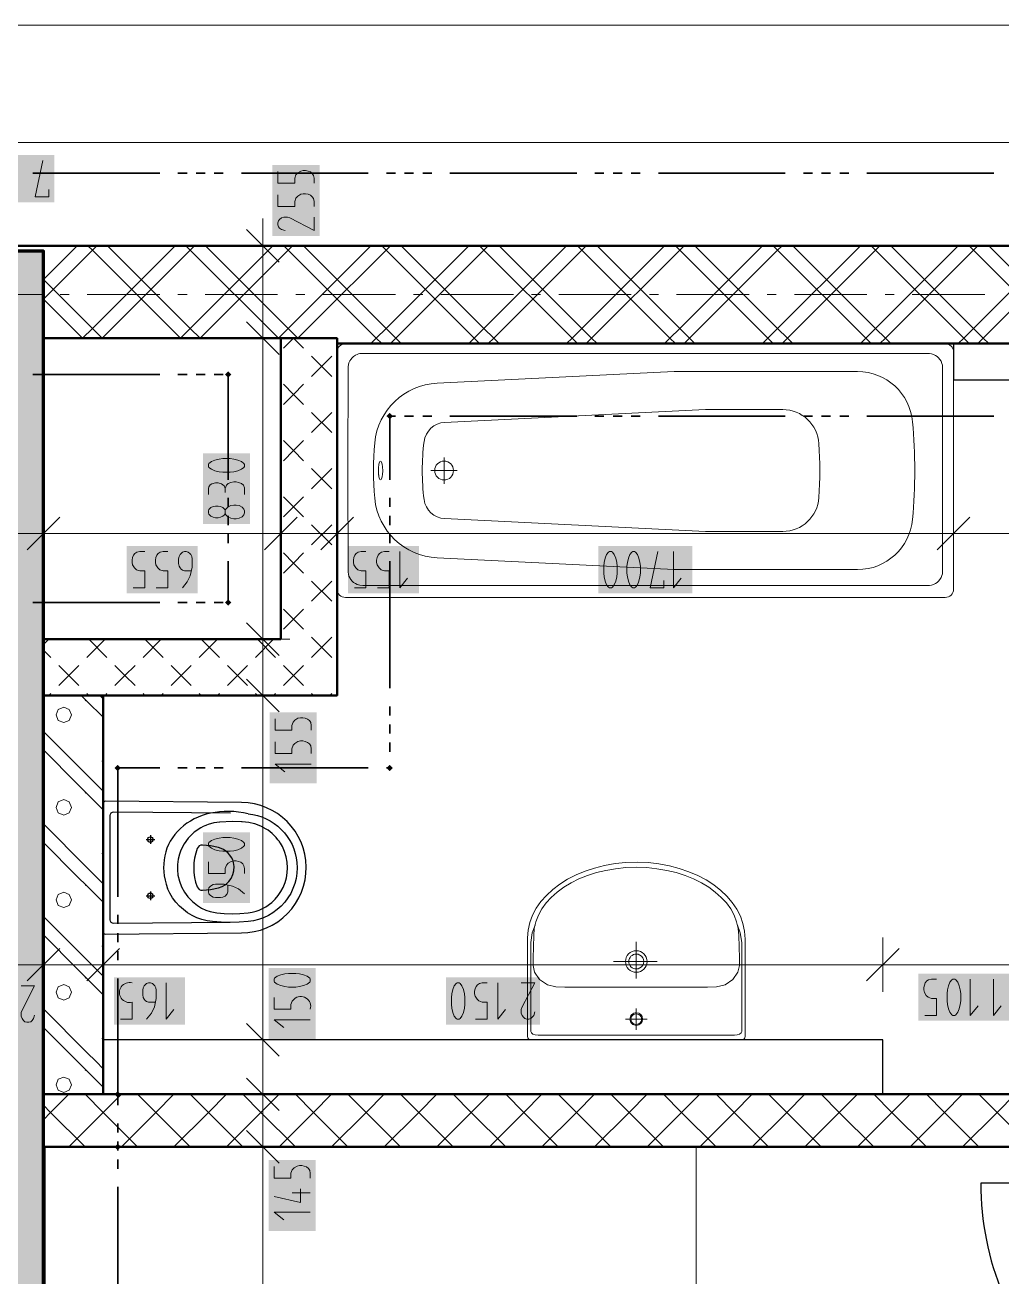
# Model space of a CAD drawing. Header units: millimetres. Extents: x 0 to 594, y 0 to 420.
# Drawn here: x 351.37 to 378.98, y 199.18 to 234.56 of the extents above; entities that cross this region are included whole.
import ezdxf

# ---------------------------------------------------------------- set-up
doc = ezdxf.new("R2010")
doc.units = ezdxf.units.MM
doc.header["$LTSCALE"] = 8
for name, color, linetype in [('PDF_Dvere', 7, 'Continuous'), ('PDF_Instalacni prizdivka do 1m', 7, 'Continuous'), ('PDF_Instalacni prizdivky', 7, 'Continuous'), ('PDF_Koty delkove', 7, 'Continuous'), ('PDF_Kuchyne', 7, 'Continuous'), ('PDF_Osy hlavni', 7, 'Continuous'), ('PDF_Pozarni useky', 7, 'Continuous'), ('PDF_Pricky CP', 7, 'Continuous'), ('PDF_Pricky zdene', 7, 'Continuous'), ('PDF_Sanita', 7, 'Continuous'), ('PDF_Steny akusticke', 7, 'Continuous'), ('PDF_Steny obvodove nosne', 7, 'Continuous')]:
    doc.layers.add(name, color=color, linetype=linetype)

msp = doc.modelspace()

# ---------------------------------------------------------------- linework, layer by layer
at = {"layer": 'PDF_Dvere', "lineweight": 25}
msp.add_lwpolyline([(386.583, 201.263), (386.583, 201.829), (378.383, 201.829, 0.414214), (386.583, 193.629), (386.583, 194.344)], format="xyb", dxfattribs=at)
at = {"layer": 'PDF_Instalacni prizdivka do 1m', "lineweight": 25}
for points in [[(386.942, 225.557), (377.615, 225.557), (377.615, 224.532), (386.942, 224.532)], [(353.579, 204.34), (375.616, 204.34), (375.616, 205.878), (353.579, 205.878)]]:
    msp.add_lwpolyline(points, close=True, dxfattribs=at)
at = {"layer": 'PDF_Instalacni prizdivky', "lineweight": 50}
msp.add_lwpolyline([(351.888, 215.615), (351.888, 204.34), (353.579, 204.34), (353.579, 215.615)], close=True, dxfattribs=at)
at = {"layer": 'PDF_Instalacni prizdivky', "lineweight": 9}
for points in [[(353.117, 215.456), (352.958, 215.615)], [(353.579, 215.517), (353.481, 215.615)], [(352.464, 215.284), (352.309, 215.219), (352.244, 215.064), (352.309, 214.909), (352.464, 214.845), (352.619, 214.909)], [(352.619, 214.909), (352.683, 215.064), (352.619, 215.219), (352.464, 215.284)], [(353.579, 214.995), (353.117, 215.456)], [(353.579, 212.904), (353.379, 213.104), (353.117, 213.365), (351.888, 214.595)], [(352.856, 213.104), (351.888, 214.072)], [(353.579, 213.824), (353.551, 213.757), (353.579, 213.691)], [(353.117, 212.842), (352.856, 213.104)], [(353.579, 212.381), (353.117, 212.842)], [(353.579, 210.29), (353.379, 210.49), (353.117, 210.751), (351.888, 211.981)], [(352.856, 210.49), (351.888, 211.459)], [(353.579, 211.21), (353.551, 211.143), (353.579, 211.077)], [(353.117, 210.229), (352.856, 210.49)], [(353.579, 209.767), (353.117, 210.229)], [(353.579, 207.676), (353.379, 207.876), (353.117, 208.138), (351.888, 209.368)], [(352.856, 207.876), (351.888, 208.845)], [(353.579, 208.596), (353.551, 208.53), (353.579, 208.463)], [(353.117, 207.615), (352.856, 207.876)], [(353.579, 207.154), (353.117, 207.615)], [(353.579, 205.063), (353.379, 205.263), (353.117, 205.524), (351.888, 206.754)], [(352.856, 205.263), (351.888, 206.231)], [(353.579, 205.982), (353.551, 205.916), (353.579, 205.85)], [(353.117, 205.001), (352.856, 205.263)], [(353.579, 204.54), (353.117, 205.001)]]:
    msp.add_lwpolyline(points, dxfattribs=at)
for points in [[(352.464, 212.67), (352.309, 212.606), (352.244, 212.45), (352.309, 212.295), (352.464, 212.231), (352.619, 212.295), (352.683, 212.45), (352.619, 212.606)], [(352.464, 210.056), (352.309, 209.992), (352.244, 209.837), (352.309, 209.681), (352.464, 209.617), (352.619, 209.681), (352.683, 209.837), (352.619, 209.992)], [(352.464, 207.442), (352.309, 207.378), (352.244, 207.223), (352.309, 207.068), (352.464, 207.003), (352.619, 207.068), (352.683, 207.223), (352.619, 207.378)], [(352.464, 204.829), (352.309, 204.764), (352.244, 204.609), (352.309, 204.454), (352.464, 204.39), (352.619, 204.454), (352.683, 204.609), (352.619, 204.764)]]:
    msp.add_lwpolyline(points, close=True, dxfattribs=at)
at = {"layer": 'PDF_Instalacni prizdivky', "lineweight": 9, "transparency": 33554559}
for points in [[(353.078, 215.451), (353.055, 215.474), (353.101, 215.474), (353.078, 215.497)], [(353.078, 212.838), (353.055, 212.861), (353.101, 212.861), (353.078, 212.884)], [(353.078, 210.224), (353.055, 210.247), (353.101, 210.247), (353.078, 210.27)], [(353.078, 207.61), (353.055, 207.633), (353.101, 207.633), (353.078, 207.656)], [(353.078, 204.996), (353.055, 205.02), (353.101, 205.02), (353.078, 205.043)]]:
    msp.add_solid(points, dxfattribs=at)
at = {"layer": 'PDF_Koty delkove', "lineweight": 18}
for points in [[(510.402, 234.562), (490.697, 234.562), (470.838, 234.562), (469.351, 234.562), (157.447, 234.562)], [(544.944, 231.246), (533.362, 231.246), (510.402, 231.246), (501.792, 231.246), (492.153, 231.246), (492.136, 231.246), (487.237, 231.246), (481.087, 231.246), (470.838, 231.246), (469.351, 231.246), (434.86, 231.246), (428.813, 231.246), (416.513, 231.246), (405.084, 231.246), (397.192, 231.246), (389.71, 231.246), (312.015, 231.246), (304.533, 231.246), (293.412, 231.246), (290.798, 231.246), (281.778, 231.246)], [(352.04, 229.913), (352.04, 229.709), (351.656, 229.709), (351.875, 230.734)], [(358.514, 230.422), (358.514, 230.094), (358.992, 230.094), (358.992, 230.231), (359.026, 230.326), (359.078, 230.381), (359.163, 230.435), (359.23, 230.449), (359.299, 230.449), (359.368, 230.435), (359.435, 230.408), (359.487, 230.367), (359.521, 230.313), (359.539, 230.231), (359.539, 230.094)], [(358.514, 229.765), (358.514, 229.437), (358.992, 229.437), (358.992, 229.574), (359.026, 229.669), (359.078, 229.724), (359.163, 229.778), (359.23, 229.792), (359.299, 229.792), (359.368, 229.778), (359.435, 229.751), (359.487, 229.71), (359.521, 229.656), (359.539, 229.574), (359.539, 229.437)], [(358.088, 228.325), (358.088, 229.094)], [(359.539, 229.135), (359.539, 228.752), (358.855, 229.108), (358.787, 229.135), (358.684, 229.135), (358.616, 229.108), (358.565, 229.067), (358.53, 229.026), (358.514, 228.971), (358.514, 228.917), (358.53, 228.862), (358.565, 228.821), (358.616, 228.78), (358.718, 228.752)], [(358.55, 227.864), (357.627, 228.786)], [(358.857, 228.325), (358.088, 228.325), (357.32, 228.325)], [(358.088, 154.14), (358.088, 157.014), (358.088, 202.854), (358.088, 204.34), (358.088, 205.878), (358.088, 215.615), (358.088, 217.204), (358.088, 225.711), (358.088, 228.325)], [(358.55, 225.25), (357.627, 226.172)], [(358.857, 225.711), (358.088, 225.711), (357.32, 225.711)], [(357.165, 222.306), (356.96, 222.306), (356.858, 222.292), (356.738, 222.265), (356.636, 222.224), (356.567, 222.17), (356.551, 222.142), (356.551, 222.088), (356.567, 222.06), (356.636, 222.006), (356.738, 221.965), (356.858, 221.937), (356.96, 221.923), (357.165, 221.923), (357.267, 221.937), (357.387, 221.965), (357.49, 222.006), (357.558, 222.06), (357.576, 222.088), (357.576, 222.142)], [(357.576, 222.142), (357.558, 222.17), (357.49, 222.224), (357.387, 222.265), (357.267, 222.292), (357.165, 222.306)], [(356.551, 221.294), (356.551, 221.458), (356.567, 221.513), (356.602, 221.567), (356.653, 221.595), (356.755, 221.622), (356.824, 221.622), (356.926, 221.595), (356.995, 221.54), (357.029, 221.458), (357.029, 221.349)], [(357.576, 221.294), (357.576, 221.485), (357.541, 221.553), (357.49, 221.608), (357.405, 221.635), (357.336, 221.649), (357.267, 221.649), (357.182, 221.635), (357.115, 221.608), (357.063, 221.553), (357.029, 221.458)], [(351.888, 220.962), (351.888, 220.193), (351.888, 219.425)], [(356.567, 220.733), (356.551, 220.774), (356.551, 220.828), (356.567, 220.869), (356.619, 220.924), (356.687, 220.951), (356.755, 220.965), (356.824, 220.965), (356.892, 220.951), (356.96, 220.924), (357.011, 220.883), (357.029, 220.856)], [(358.601, 220.962), (358.601, 220.193), (358.601, 219.425)], [(360.19, 220.962), (360.19, 220.193), (360.19, 219.425)], [(377.615, 220.962), (377.615, 220.193), (377.615, 219.425)], [(352.349, 220.655), (351.426, 219.732)], [(357.029, 220.746), (357.011, 220.719), (356.96, 220.678), (356.892, 220.651), (356.824, 220.637), (356.755, 220.637), (356.687, 220.651), (356.619, 220.678), (356.567, 220.733)], [(359.062, 220.655), (358.14, 219.732)], [(360.651, 220.655), (359.729, 219.732)], [(378.076, 220.655), (377.153, 219.732)], [(386.942, 220.193), (383.497, 220.193), (377.615, 220.193), (377.612, 220.193), (375.857, 220.193), (371.028, 220.193), (360.19, 220.193), (358.601, 220.193), (351.888, 220.193), (349.837, 220.193), (343.124, 220.193), (341.535, 220.193), (324.11, 220.193), (314.783, 220.193), (313.655, 220.193)], [(354.422, 218.656), (354.751, 218.656), (354.751, 219.134), (354.614, 219.134), (354.519, 219.168), (354.464, 219.22), (354.409, 219.305), (354.395, 219.372), (354.395, 219.441), (354.409, 219.51), (354.436, 219.577), (354.477, 219.629), (354.532, 219.664), (354.614, 219.681), (354.751, 219.681)], [(355.079, 218.656), (355.408, 218.656), (355.408, 219.134), (355.271, 219.134), (355.176, 219.168), (355.121, 219.22), (355.066, 219.305), (355.052, 219.372), (355.052, 219.441), (355.066, 219.51), (355.093, 219.577), (355.134, 219.629), (355.189, 219.664), (355.271, 219.681), (355.408, 219.681)], [(356.065, 219.134), (355.874, 219.134), (355.819, 219.151), (355.778, 219.185), (355.75, 219.22), (355.723, 219.27), (355.709, 219.339), (355.709, 219.475), (355.723, 219.544), (355.75, 219.595), (355.778, 219.629), (355.819, 219.664), (355.874, 219.681), (355.928, 219.681), (355.983, 219.664), (356.024, 219.629), (356.051, 219.595), (356.079, 219.544), (356.093, 219.475), (356.093, 219.236), (356.038, 218.997), (355.956, 218.826), (355.819, 218.656)], [(360.678, 218.656), (361.006, 218.656), (361.006, 219.134), (360.869, 219.134), (360.774, 219.168), (360.719, 219.22), (360.665, 219.305), (360.651, 219.372), (360.651, 219.441), (360.665, 219.51), (360.692, 219.577), (360.733, 219.629), (360.787, 219.664), (360.869, 219.681), (361.006, 219.681)], [(361.335, 218.656), (361.663, 218.656), (361.663, 219.134), (361.526, 219.134), (361.431, 219.168), (361.376, 219.22), (361.322, 219.305), (361.308, 219.372), (361.308, 219.441), (361.322, 219.51), (361.349, 219.577), (361.39, 219.629), (361.444, 219.664), (361.526, 219.681)], [(361.526, 219.681), (361.663, 219.681)], [(361.965, 219.681), (361.965, 218.656), (362.183, 218.929)], [(368.765, 219.27), (368.751, 219.372), (368.723, 219.492), (368.682, 219.595), (368.628, 219.664), (368.6, 219.681), (368.546, 219.681), (368.518, 219.664), (368.464, 219.595), (368.423, 219.492), (368.396, 219.372), (368.382, 219.27)], [(369.422, 218.86), (369.422, 218.656), (369.039, 218.656), (369.257, 219.681)], [(369.696, 219.681), (369.696, 218.656), (369.914, 218.929)], [(368.382, 219.27), (368.382, 219.065), (368.396, 218.963), (368.423, 218.844), (368.464, 218.741), (368.518, 218.672), (368.546, 218.656), (368.6, 218.656), (368.628, 218.672), (368.682, 218.741), (368.723, 218.844), (368.751, 218.963), (368.765, 219.065), (368.765, 219.27)], [(358.55, 216.742), (357.627, 217.665)], [(358.857, 217.204), (358.088, 217.204), (357.32, 217.204)], [(358.55, 215.154), (357.627, 216.076)], [(358.857, 215.615), (358.088, 215.615), (357.32, 215.615)], [(358.435, 214.957), (358.435, 214.629), (358.913, 214.629), (358.913, 214.766), (358.948, 214.861), (358.999, 214.916), (359.084, 214.97), (359.152, 214.984), (359.221, 214.984), (359.289, 214.97), (359.357, 214.943), (359.408, 214.902), (359.443, 214.848), (359.46, 214.766), (359.46, 214.629)], [(358.435, 214.3), (358.435, 213.972), (358.913, 213.972), (358.913, 214.109), (358.948, 214.204), (358.999, 214.259), (359.084, 214.313)], [(359.084, 214.313), (359.152, 214.327), (359.221, 214.327), (359.289, 214.313), (359.357, 214.286), (359.408, 214.245), (359.443, 214.191), (359.46, 214.109), (359.46, 213.972)], [(359.46, 213.67), (358.435, 213.67), (358.708, 213.452)], [(356.551, 210.911), (356.551, 210.583), (357.029, 210.583), (357.029, 210.72), (357.063, 210.815), (357.115, 210.87), (357.2, 210.924), (357.267, 210.938), (357.336, 210.938), (357.405, 210.924), (357.472, 210.897), (357.524, 210.856), (357.558, 210.802), (357.576, 210.72), (357.576, 210.583)], [(357.576, 210.008), (357.405, 210.145), (357.234, 210.227), (356.995, 210.281), (356.755, 210.281), (356.687, 210.267), (356.636, 210.24), (356.602, 210.213), (356.567, 210.172), (356.551, 210.117), (356.551, 210.063), (356.567, 210.008), (356.602, 209.967), (356.636, 209.939), (356.687, 209.912), (356.755, 209.898), (356.892, 209.898), (356.96, 209.912)], [(356.96, 209.912), (357.029, 209.939), (357.08, 210.008), (357.097, 210.063), (357.097, 210.254)], [(351.888, 208.773), (351.888, 208.004), (351.888, 207.235)], [(353.579, 208.773), (353.579, 208.004), (353.579, 207.235)], [(375.616, 208.773), (375.616, 208.004), (375.616, 207.235)], [(352.349, 208.465), (351.426, 207.543)], [(354.04, 208.465), (353.118, 207.543)], [(376.077, 208.465), (375.155, 207.543)], [(386.942, 208.004), (378.844, 208.004), (375.616, 208.004), (373.26, 208.004), (353.579, 208.004), (351.888, 208.004), (349.786, 208.004), (348.249, 208.004), (326.109, 208.004), (314.783, 208.004), (313.655, 208.004)], [(351.257, 207.402), (351.64, 207.402), (351.284, 206.718), (351.257, 206.65), (351.257, 206.547), (351.284, 206.48), (351.325, 206.428), (351.366, 206.393), (351.421, 206.377), (351.475, 206.377), (351.53, 206.393), (351.571, 206.428), (351.612, 206.48), (351.64, 206.581)], [(355.052, 206.944), (354.861, 206.944), (354.806, 206.961), (354.765, 206.995), (354.738, 207.03), (354.711, 207.08), (354.697, 207.149), (354.697, 207.285), (354.711, 207.354), (354.738, 207.405), (354.765, 207.439), (354.806, 207.474), (354.861, 207.491), (354.915, 207.491), (354.97, 207.474), (355.011, 207.439), (355.038, 207.405), (355.066, 207.354), (355.08, 207.285), (355.08, 207.047), (355.025, 206.808), (354.943, 206.637), (354.806, 206.466)], [(355.354, 207.491), (355.354, 206.466), (355.572, 206.739)], [(364.104, 206.466), (364.433, 206.466), (364.433, 206.944), (364.295, 206.944), (364.2, 206.979), (364.145, 207.03), (364.091, 207.115), (364.077, 207.183), (364.077, 207.252), (364.091, 207.32), (364.118, 207.388), (364.159, 207.439), (364.213, 207.474), (364.295, 207.491), (364.433, 207.491)], [(364.734, 207.491), (364.734, 206.466), (364.952, 206.739)], [(365.391, 207.491), (365.775, 207.491), (365.418, 206.808), (365.391, 206.739), (365.391, 206.637), (365.418, 206.569), (365.459, 206.518), (365.5, 206.483), (365.555, 206.466), (365.609, 206.466), (365.664, 206.483), (365.706, 206.518), (365.747, 206.569), (365.775, 206.67)], [(376.802, 206.572), (377.131, 206.572), (377.131, 207.05), (376.993, 207.05), (376.898, 207.085), (376.843, 207.136), (376.789, 207.221), (376.775, 207.289), (376.775, 207.358), (376.789, 207.426), (376.816, 207.494), (376.857, 207.545), (376.911, 207.58), (376.993, 207.597), (377.131, 207.597)], [(377.678, 207.58), (377.651, 207.597), (377.596, 207.597), (377.568, 207.58), (377.514, 207.511), (377.473, 207.409), (377.446, 207.289), (377.432, 207.186)], [(377.432, 207.186), (377.432, 206.981), (377.446, 206.88), (377.473, 206.76), (377.514, 206.658), (377.568, 206.589), (377.596, 206.572), (377.651, 206.572), (377.678, 206.589), (377.733, 206.658), (377.774, 206.76), (377.802, 206.88), (377.816, 206.981), (377.816, 207.186), (377.802, 207.289), (377.774, 207.409), (377.733, 207.511), (377.678, 207.58)], [(378.089, 207.597), (378.089, 206.572), (378.308, 206.845)], [(378.746, 207.597), (378.746, 206.572), (378.965, 206.845)], [(358.55, 205.416), (357.627, 206.339)], [(359.433, 206.443), (358.408, 206.443), (358.68, 206.224)], [(358.857, 205.878), (358.088, 205.878), (357.32, 205.878)], [(358.55, 203.879), (357.627, 204.801)], [(358.857, 204.34), (358.088, 204.34), (357.32, 204.34)], [(358.55, 202.393), (357.627, 203.315)], [(358.857, 202.854), (358.088, 202.854), (357.32, 202.854)], [(358.408, 202.299), (358.408, 201.971), (358.885, 201.971), (358.885, 202.108), (358.92, 202.203), (358.972, 202.258), (359.057, 202.313), (359.124, 202.327), (359.193, 202.327), (359.262, 202.313), (359.329, 202.286), (359.381, 202.244), (359.415, 202.19), (359.433, 202.108), (359.433, 201.971)], [(359.159, 201.67), (359.159, 201.286), (358.408, 201.451)], [(359.433, 201.56), (358.92, 201.56)], [(359.433, 201.012), (358.408, 201.012), (358.68, 200.794)]]:
    msp.add_lwpolyline(points, dxfattribs=at)
for points in [[(357.336, 220.992), (357.267, 220.992), (357.182, 220.978), (357.097, 220.938), (357.046, 220.883), (357.029, 220.856), (357.029, 220.746), (357.046, 220.719), (357.097, 220.664), (357.182, 220.623), (357.267, 220.609), (357.336, 220.609), (357.421, 220.623), (357.507, 220.664), (357.558, 220.719), (357.576, 220.774), (357.576, 220.828), (357.558, 220.883), (357.507, 220.938), (357.421, 220.978)], [(367.725, 219.27), (367.725, 219.065), (367.739, 218.963), (367.766, 218.844), (367.807, 218.741), (367.861, 218.672), (367.889, 218.656), (367.943, 218.656), (367.971, 218.672), (368.025, 218.741), (368.066, 218.844), (368.094, 218.963), (368.108, 219.065), (368.108, 219.27), (368.094, 219.372), (368.066, 219.492), (368.025, 219.595), (367.971, 219.664), (367.943, 219.681), (367.889, 219.681), (367.861, 219.664), (367.807, 219.595), (367.766, 219.492), (367.739, 219.372)], [(357.165, 211.595), (356.96, 211.595), (356.858, 211.581), (356.738, 211.554), (356.636, 211.513), (356.567, 211.459), (356.551, 211.431), (356.551, 211.377), (356.567, 211.349), (356.636, 211.295), (356.738, 211.254), (356.858, 211.226), (356.96, 211.212), (357.165, 211.212), (357.267, 211.226), (357.387, 211.254), (357.49, 211.295), (357.558, 211.349), (357.576, 211.377), (357.576, 211.431), (357.558, 211.459), (357.49, 211.513), (357.387, 211.554), (357.267, 211.581)], [(359.022, 207.757), (358.817, 207.757), (358.715, 207.743), (358.595, 207.716), (358.493, 207.675), (358.424, 207.621), (358.408, 207.593), (358.408, 207.539), (358.424, 207.511), (358.493, 207.456), (358.595, 207.415), (358.715, 207.387), (358.817, 207.373), (359.022, 207.373), (359.124, 207.387), (359.244, 207.415), (359.347, 207.456), (359.415, 207.511), (359.433, 207.539), (359.433, 207.593), (359.415, 207.621), (359.347, 207.675), (359.244, 207.716), (359.124, 207.743)], [(363.42, 207.08), (363.42, 206.875), (363.434, 206.774), (363.461, 206.654), (363.502, 206.551), (363.556, 206.483), (363.584, 206.466), (363.638, 206.466), (363.666, 206.483), (363.72, 206.551), (363.762, 206.654), (363.789, 206.774), (363.803, 206.875), (363.803, 207.08), (363.789, 207.183), (363.762, 207.303), (363.72, 207.405), (363.666, 207.474), (363.638, 207.491), (363.584, 207.491), (363.556, 207.474), (363.502, 207.405), (363.461, 207.303), (363.434, 207.183)]]:
    msp.add_lwpolyline(points, close=True, dxfattribs=at)
for points in [[(354.067, 206.466), (354.395, 206.466), (354.395, 206.944, -1.306886), (354.395, 207.491)], [(358.408, 207.073), (358.408, 206.744), (358.885, 206.744), (358.885, 206.882), (358.92, 206.977), (358.972, 207.032, -0.753254), (359.433, 206.744)]]:
    msp.add_lwpolyline(points, format="xyb", dxfattribs=at)
at = {"layer": 'PDF_Koty delkove', "color": 7, "lineweight": 18, "true_color": 0xffffff, "transparency": 33554559}
for points in [[(352.193, 230.887), (349.531, 230.887), (352.193, 229.555), (349.531, 229.555)], [(359.693, 228.598), (359.693, 230.603), (358.36, 228.598), (358.36, 230.603)], [(357.73, 220.455), (357.73, 222.46), (356.397, 220.455), (356.397, 222.46)], [(356.247, 219.835), (354.242, 219.835), (356.247, 218.502), (354.242, 218.502)], [(362.502, 219.835), (360.497, 219.835), (362.502, 218.502), (360.497, 218.502)], [(370.233, 219.835), (367.571, 219.835), (370.233, 218.502), (367.571, 218.502)], [(359.614, 213.133), (359.614, 215.138), (358.282, 213.133), (358.282, 215.138)], [(357.73, 209.744), (357.73, 211.749), (356.397, 209.744), (356.397, 211.749)], [(359.587, 205.906), (359.587, 207.911), (358.254, 205.906), (358.254, 207.911)], [(379.283, 207.751), (376.622, 207.751), (379.283, 206.419), (376.622, 206.419)], [(351.794, 207.556), (349.789, 207.556), (351.794, 206.223), (349.789, 206.223)], [(355.891, 207.645), (353.886, 207.645), (355.891, 206.313), (353.886, 206.313)], [(365.928, 207.645), (363.266, 207.645), (365.928, 206.313), (363.266, 206.313)], [(359.587, 200.475), (359.587, 202.48), (358.254, 200.475), (358.254, 202.48)]]:
    msp.add_solid(points, dxfattribs=at)
at = {"layer": 'PDF_Kuchyne', "lineweight": 13}
msp.add_lwpolyline([(351.939, 178.254), (364.239, 178.254), (364.239, 184.404), (358.089, 184.404), (358.089, 196.704), (370.337, 196.704), (370.337, 202.854), (351.939, 202.854), (351.939, 196.704)], dxfattribs=at)
at = {"layer": 'PDF_Osy hlavni', "lineweight": 18}
for points in [[(351.847, 226.941), (349.797, 226.941)], [(352.616, 226.941), (352.36, 226.941)], [(355.178, 226.941), (353.128, 226.941)], [(355.947, 226.941), (355.691, 226.941)], [(358.509, 226.941), (356.459, 226.941)], [(359.278, 226.941), (359.022, 226.941)], [(361.841, 226.941), (359.791, 226.941)], [(362.609, 226.941), (362.353, 226.941)], [(365.172, 226.941), (363.122, 226.941)], [(365.941, 226.941), (365.684, 226.941)], [(368.503, 226.941), (366.453, 226.941)], [(369.272, 226.941), (369.016, 226.941)], [(371.834, 226.941), (369.784, 226.941)], [(372.603, 226.941), (372.347, 226.941)], [(375.166, 226.941), (373.116, 226.941)], [(375.934, 226.941), (375.678, 226.941)], [(378.497, 226.941), (376.447, 226.941)]]:
    msp.add_lwpolyline(points, dxfattribs=at)
at = {"layer": 'PDF_Pozarni useky', "lineweight": 35}
for points in [[(355.178, 230.375), (351.591, 230.375)], [(355.947, 230.375), (355.691, 230.375)], [(356.459, 230.375), (356.203, 230.375)], [(356.972, 230.375), (356.716, 230.375)], [(361.072, 230.375), (357.484, 230.375)], [(361.841, 230.375), (361.584, 230.375)], [(362.353, 230.375), (362.097, 230.375)], [(362.866, 230.375), (362.609, 230.375)], [(366.966, 230.375), (363.378, 230.375)], [(367.734, 230.375), (367.478, 230.375)], [(368.247, 230.375), (367.991, 230.375)], [(368.759, 230.375), (368.503, 230.375)], [(372.859, 230.375), (369.272, 230.375)], [(373.628, 230.375), (373.372, 230.375)], [(374.141, 230.375), (373.884, 230.375)], [(374.653, 230.375), (374.397, 230.375)], [(378.753, 230.375), (375.166, 230.375)], [(355.178, 224.686), (351.591, 224.686)], [(355.947, 224.686), (355.691, 224.686)], [(356.459, 224.686), (356.203, 224.686)], [(356.972, 224.686), (356.716, 224.686)], [(357.11, 221.711), (357.11, 224.686)], [(361.676, 221.711), (361.676, 223.507), (361.841, 223.507)], [(362.353, 223.507), (362.097, 223.507)], [(362.866, 223.507), (362.609, 223.507)], [(366.966, 223.507), (363.378, 223.507)], [(367.734, 223.507), (367.478, 223.507)], [(368.247, 223.507), (367.991, 223.507)], [(368.759, 223.507), (368.503, 223.507)], [(372.859, 223.507), (369.272, 223.507)], [(373.628, 223.507), (373.372, 223.507)], [(374.141, 223.507), (373.884, 223.507)], [(374.653, 223.507), (374.397, 223.507)], [(378.753, 223.507), (375.166, 223.507)], [(357.11, 220.943), (357.11, 221.199)], [(361.676, 220.943), (361.676, 221.199)], [(357.11, 220.43), (357.11, 220.686)], [(361.676, 220.43), (361.676, 220.686)], [(357.11, 219.918), (357.11, 220.174)], [(361.676, 219.918), (361.676, 220.174)], [(357.11, 218.239), (357.11, 219.405)], [(361.676, 215.818), (361.676, 219.405)], [(355.178, 218.239), (351.591, 218.239)], [(355.947, 218.239), (355.691, 218.239)], [(356.459, 218.239), (356.203, 218.239)], [(356.972, 218.239), (356.716, 218.239)], [(361.676, 215.049), (361.676, 215.305)], [(361.676, 214.536), (361.676, 214.793)], [(361.676, 214.024), (361.676, 214.28)], [(355.178, 213.565), (353.989, 213.565)], [(353.989, 209.924), (353.989, 213.511)], [(355.947, 213.565), (355.691, 213.565)], [(356.459, 213.565), (356.203, 213.565)], [(356.972, 213.565), (356.716, 213.565)], [(361.072, 213.565), (357.484, 213.565)], [(361.676, 213.565), (361.584, 213.565)], [(353.989, 209.155), (353.989, 209.411)], [(353.989, 208.643), (353.989, 208.899)], [(353.989, 208.13), (353.989, 208.386)], [(353.989, 204.34), (353.989, 207.618)], [(353.989, 204.03), (353.989, 204.34)], [(353.989, 203.262), (353.989, 203.518)], [(353.989, 202.854), (353.989, 203.005)], [(353.989, 202.749), (353.989, 202.854)], [(353.989, 202.236), (353.989, 202.493)], [(353.989, 198.137), (353.989, 201.724)]]:
    msp.add_lwpolyline(points, dxfattribs=at)
at = {"layer": 'PDF_Pozarni useky', "lineweight": 35, "transparency": 33554559}
for points in [[(357.11, 224.596), (357.02, 224.686), (357.199, 224.686), (357.11, 224.776)], [(357.199, 224.686), (357.11, 224.596), (357.11, 224.776), (357.02, 224.686)], [(361.676, 223.418), (361.586, 223.507), (361.766, 223.507), (361.676, 223.597)], [(361.766, 223.507), (361.676, 223.418), (361.676, 223.597), (361.586, 223.507)], [(357.199, 218.239), (357.11, 218.149), (357.11, 218.329), (357.02, 218.239)], [(357.11, 218.149), (357.02, 218.239), (357.199, 218.239), (357.11, 218.329)], [(353.989, 213.475), (353.899, 213.565), (354.078, 213.565), (353.989, 213.655)], [(354.078, 213.565), (353.989, 213.475), (353.989, 213.655), (353.899, 213.565)], [(361.766, 213.565), (361.676, 213.475), (361.676, 213.655), (361.586, 213.565)], [(361.676, 213.475), (361.586, 213.565), (361.766, 213.565), (361.676, 213.655)], [(353.989, 204.25), (353.899, 204.34), (354.078, 204.34), (353.989, 204.43)], [(353.989, 204.25), (353.899, 204.34), (354.078, 204.34), (353.989, 204.43)], [(353.989, 202.764), (353.899, 202.854), (354.078, 202.854), (353.989, 202.944)], [(353.989, 202.764), (353.899, 202.854), (354.078, 202.854), (353.989, 202.944)]]:
    msp.add_solid(points, dxfattribs=at)
at = {"layer": 'PDF_Pricky CP', "lineweight": 50}
for points in [[(358.601, 215.615), (360.19, 215.615), (360.19, 225.557), (360.19, 225.711), (359.626, 225.711), (358.601, 225.711), (358.601, 217.204)], [(358.601, 217.204), (351.887, 217.204), (351.887, 215.615), (351.939, 215.615), (358.601, 215.615)]]:
    msp.add_lwpolyline(points, dxfattribs=at)
at = {"layer": 'PDF_Pricky CP', "lineweight": 9}
for points in [[(359.244, 225.427), (358.96, 225.711), (358.675, 225.427)], [(358.96, 225.711), (358.96, 225.711)], [(358.96, 225.711), (358.96, 225.711)], [(360.039, 224.632), (359.47, 225.201)], [(360.039, 225.201), (359.47, 224.632)], [(359.244, 223.838), (358.96, 224.122), (358.675, 224.407)], [(358.675, 223.838), (358.96, 224.122), (359.244, 224.407)], [(360.039, 223.044), (359.47, 223.612)], [(360.039, 223.612), (359.47, 223.044)], [(359.244, 222.249), (358.96, 222.534), (358.675, 222.818)], [(358.675, 222.249), (358.96, 222.534), (359.244, 222.818)], [(360.039, 221.455), (359.47, 222.024)], [(360.039, 222.024), (359.47, 221.455)], [(359.244, 220.661), (358.96, 220.945), (358.675, 221.229)], [(358.675, 220.661), (358.96, 220.945), (359.244, 221.229)], [(360.039, 219.866), (359.47, 220.435)], [(360.039, 220.435), (359.47, 219.866)], [(359.244, 219.072), (358.96, 219.356), (358.675, 219.641)], [(358.675, 219.072), (358.96, 219.356), (359.244, 219.641)], [(360.039, 218.277), (359.47, 218.846)], [(360.039, 218.846), (359.47, 218.277)], [(359.244, 217.483), (358.96, 217.767), (358.675, 218.052)], [(358.675, 217.483), (358.96, 217.767), (359.244, 218.052)], [(360.039, 216.689), (359.47, 217.257)], [(360.039, 217.257), (359.47, 216.689)], [(352.041, 217.204), (351.887, 217.05)], [(353.63, 217.204), (353.115, 216.689)], [(353.684, 216.689), (353.169, 217.204)], [(355.219, 217.204), (354.704, 216.689)], [(355.272, 216.689), (354.757, 217.204)], [(356.807, 217.204), (356.292, 216.689)], [(356.861, 216.689), (356.346, 217.204)], [(358.396, 217.204), (357.881, 216.689)], [(358.45, 216.689), (357.935, 217.204)], [(352.095, 216.689), (351.887, 216.896)], [(352.605, 216.179), (352.32, 216.463)], [(352.889, 215.894), (352.605, 216.179), (352.889, 216.463)], [(354.194, 216.179), (353.909, 216.463)], [(354.478, 215.894), (354.194, 216.179), (354.478, 216.463)], [(355.782, 216.179), (355.498, 216.463)], [(356.067, 215.894), (355.782, 216.179), (356.067, 216.463)], [(357.371, 216.179), (357.087, 216.463)], [(357.655, 215.894), (357.371, 216.179), (357.655, 216.463)], [(359.244, 215.894), (358.96, 216.179), (358.675, 216.463)], [(358.675, 215.894), (358.96, 216.179), (359.244, 216.463)], [(352.605, 216.179), (352.32, 215.894)], [(354.194, 216.179), (353.909, 215.894)], [(355.782, 216.179), (355.498, 215.894)], [(357.371, 216.179), (357.087, 215.894)], [(352.095, 215.669), (352.041, 215.615)], [(353.169, 215.615), (353.115, 215.669)], [(353.684, 215.669), (353.63, 215.615)], [(354.757, 215.615), (354.704, 215.669)], [(355.272, 215.669), (355.219, 215.615)], [(356.346, 215.615), (356.292, 215.669)], [(356.861, 215.669), (356.807, 215.615)], [(357.935, 215.615), (357.881, 215.669)], [(358.45, 215.669), (358.396, 215.615)], [(359.524, 215.615), (359.47, 215.669)], [(360.039, 215.669), (359.985, 215.615)]]:
    msp.add_lwpolyline(points, dxfattribs=at)
at = {"layer": 'PDF_Pricky zdene', "lineweight": 9}
for points in [[(352.605, 204.34), (352.092, 203.828), (351.888, 203.623)], [(354.091, 204.34), (353.579, 203.828), (352.605, 202.854)], [(354.552, 202.854), (353.579, 203.828), (353.066, 204.34)], [(355.577, 204.34), (355.065, 203.828), (354.091, 202.854)], [(356.039, 202.854), (355.065, 203.828), (354.552, 204.34)], [(357.064, 204.34), (356.551, 203.828), (355.577, 202.854)], [(357.525, 202.854), (356.551, 203.828), (356.039, 204.34)], [(358.55, 204.34), (358.037, 203.828), (357.064, 202.854)], [(359.011, 202.854), (358.037, 203.828), (357.525, 204.34)], [(360.036, 204.34), (359.524, 203.828), (358.55, 202.854)], [(360.497, 202.854), (359.524, 203.828), (359.011, 204.34)], [(361.522, 204.34), (361.01, 203.828), (360.036, 202.854)], [(361.984, 202.854), (361.01, 203.828), (360.497, 204.34)], [(363.009, 204.34), (362.496, 203.828), (361.522, 202.854)], [(363.47, 202.854), (362.496, 203.828), (361.984, 204.34)], [(364.495, 204.34), (363.982, 203.828), (363.009, 202.854)], [(364.956, 202.854), (363.982, 203.828), (363.47, 204.34)], [(365.981, 204.34), (365.468, 203.828), (364.495, 202.854)], [(366.442, 202.854), (365.468, 203.828), (364.956, 204.34)], [(367.467, 204.34), (366.955, 203.828), (365.981, 202.854)], [(367.928, 202.854), (366.955, 203.828), (366.442, 204.34)], [(368.953, 204.34), (368.441, 203.828), (367.467, 202.854)], [(369.415, 202.854), (368.441, 203.828), (367.928, 204.34)], [(370.44, 204.34), (369.927, 203.828), (368.953, 202.854)], [(370.901, 202.854), (369.927, 203.828), (369.415, 204.34)], [(371.926, 204.34), (371.413, 203.828), (370.44, 202.854)], [(372.387, 202.854), (371.413, 203.828), (370.901, 204.34)], [(373.412, 204.34), (372.9, 203.828), (371.926, 202.854)], [(373.873, 202.854), (372.9, 203.828), (372.387, 204.34)], [(374.898, 204.34), (374.386, 203.828), (373.412, 202.854)], [(375.36, 202.854), (374.386, 203.828), (373.873, 204.34)], [(376.385, 204.34), (375.872, 203.828), (374.898, 202.854)], [(376.846, 202.854), (375.872, 203.828), (375.36, 204.34)], [(377.871, 204.34), (377.358, 203.828), (376.385, 202.854)], [(378.332, 202.854), (377.358, 203.828), (376.846, 204.34)], [(379.357, 204.34), (378.845, 203.828), (377.871, 202.854)], [(379.818, 202.854), (378.845, 203.828), (378.332, 204.34)], [(353.066, 202.854), (352.092, 203.828), (351.888, 204.032)]]:
    msp.add_lwpolyline(points, dxfattribs=at)
at = {"layer": 'PDF_Pricky zdene', "lineweight": 50}
msp.add_lwpolyline([(351.888, 202.854), (351.888, 204.34), (353.579, 204.34), (386.942, 204.34), (388.07, 204.34), (388.07, 204.135), (388.07, 202.854), (388.07, 202.341), (386.583, 202.341), (386.583, 202.854), (351.939, 202.854)], close=True, dxfattribs=at)
at = {"layer": 'PDF_Sanita', "lineweight": 13}
for points in [[(377.38, 218.382), (377.379, 218.382), (360.426, 218.382, -0.414213), (360.19, 218.618), (360.19, 225.322, -0.414216), (360.426, 225.557), (377.379, 225.557, -0.414195), (377.615, 225.322), (377.615, 218.618, -0.414195)], [(363.018, 219.502), (369.713, 219.172), (374.904, 219.172, 0.387969), (376.455, 220.589, 0.045237), (376.455, 223.351, 0.387969), (374.904, 224.768), (369.713, 224.768), (363.018, 224.438, 0.372025), (361.253, 222.755, 0.048486), (361.253, 221.185, 0.372022)], [(368.646, 207.788, 0.999987), (368.646, 208.398, 0.414233), (368.341, 208.093, 0.414233)], [(368.646, 208.304, 0.999993), (368.646, 207.882, 1.000031)], [(368.646, 206.287, 0.999956), (368.646, 206.644, 0.414242), (368.467, 206.465, 0.414242)], [(368.646, 206.315, 1.000061), (368.646, 206.615, 1.000036)]]:
    msp.add_lwpolyline(points, format="xyb", close=True, dxfattribs=at)
for points in [[(368.902, 218.721), (376.934, 218.722), (376.992, 218.732), (377.044, 218.748), (377.102, 218.775), (377.147, 218.805), (377.193, 218.847), (377.228, 218.888), (377.262, 218.943), (377.287, 219.003), (377.299, 219.049), (377.306, 219.096), (377.307, 222.001), (377.306, 224.906), (377.299, 224.952), (377.287, 224.998), (377.262, 225.058), (377.228, 225.113), (377.193, 225.155), (377.147, 225.196), (377.102, 225.226), (377.044, 225.253), (376.992, 225.27), (376.934, 225.279), (368.902, 225.281), (360.913, 225.281), (360.836, 225.274), (360.797, 225.265), (360.76, 225.253), (360.707, 225.228), (360.658, 225.196), (360.611, 225.154), (360.577, 225.113), (360.548, 225.068), (360.525, 225.018), (360.508, 224.963), (360.499, 224.905), (360.497, 222.001)], [(361.368, 221.816), (361.372, 221.792), (361.379, 221.765), (361.389, 221.736), (361.402, 221.713), (361.418, 221.703), (361.434, 221.713), (361.448, 221.736), (361.457, 221.765), (361.464, 221.792), (361.468, 221.816), (361.471, 221.836), (361.473, 221.853), (361.475, 221.867), (361.476, 221.879), (361.477, 221.889), (361.477, 221.898), (361.479, 221.926), (361.479, 221.954), (361.479, 221.994), (361.477, 222.042), (361.477, 222.051), (361.476, 222.061), (361.475, 222.073), (361.473, 222.087), (361.471, 222.104), (361.468, 222.124), (361.464, 222.148), (361.457, 222.175), (361.448, 222.204), (361.434, 222.227), (361.418, 222.236), (361.402, 222.227), (361.389, 222.204), (361.379, 222.175), (361.372, 222.148), (361.368, 222.124), (361.365, 222.104), (361.363, 222.087), (361.361, 222.073), (361.36, 222.061), (361.359, 222.051), (361.359, 222.042), (361.358, 222.034), (361.357, 222.009), (361.357, 221.982), (361.357, 221.941)], [(363.214, 221.597), (363.214, 222.343)], [(360.497, 222.001), (360.499, 219.097), (360.508, 219.039), (360.525, 218.983), (360.548, 218.933), (360.577, 218.888), (360.611, 218.847), (360.658, 218.805), (360.707, 218.773), (360.76, 218.748), (360.797, 218.736), (360.836, 218.727), (360.913, 218.721), (368.902, 218.721)], [(361.357, 221.941), (361.359, 221.889), (361.36, 221.879), (361.361, 221.867), (361.363, 221.853), (361.365, 221.836), (361.368, 221.816)], [(363.587, 221.97), (362.84, 221.97)], [(365.666, 206.12), (365.666, 208.632), (365.707, 208.9), (365.786, 209.12)], [(371.626, 208.632), (371.585, 208.9), (371.506, 209.12)], [(365.749, 208.831), (365.728, 208.184), (365.731, 207.985), (365.771, 207.797), (365.915, 207.581), (366.133, 207.434), (366.376, 207.378), (366.63, 207.371), (370.662, 207.371), (370.916, 207.378), (371.159, 207.434), (371.377, 207.581), (371.521, 207.797), (371.561, 207.985), (371.565, 208.184), (371.543, 208.831)], [(368.646, 207.617), (368.646, 208.646)], [(371.629, 208.639), (371.626, 207.627)], [(369.238, 208.093), (368.003, 208.093)], [(371.626, 206.12), (371.626, 207.627)], [(368.646, 206.16), (368.646, 206.77)], [(368.951, 206.465), (368.341, 206.465)], [(365.871, 206.013), (371.421, 206.013)]]:
    msp.add_lwpolyline(points, dxfattribs=at)
for points in [[(362.649, 222.79, -0.364849), (363.229, 223.33), (370.601, 223.693), (372.786, 223.692, -0.395982), (373.809, 222.731, -0.031026), (373.809, 221.209, -0.395982), (372.786, 220.248), (370.601, 220.247), (363.229, 220.61, -0.364851), (362.649, 221.149)], [(365.665, 205.878, -0.414172), (365.571, 205.972), (365.571, 208.74, -0.003421), (365.571, 208.759)], [(371.721, 208.729), (371.721, 205.972, -0.414227), (371.63, 205.878), (371.627, 205.878), (371.607, 205.878), (365.685, 205.878), (365.665, 205.878), (365.662, 205.878), (365.665, 205.878), (365.685, 205.878)]]:
    msp.add_lwpolyline(points, format="xyb", dxfattribs=at)
at = {"layer": 'PDF_Sanita', "lineweight": 25}
msp.add_lwpolyline([(357.489, 212.59), (353.631, 212.625), (353.631, 212.625), (353.594, 212.61), (353.579, 212.574), (353.578, 208.919), (353.578, 208.919), (353.593, 208.883), (353.63, 208.868), (357.488, 208.9), (357.669, 208.911), (357.848, 208.938), (358.023, 208.984), (358.192, 209.046), (358.355, 209.125), (358.51, 209.219), (358.654, 209.328), (358.788, 209.451), (358.909, 209.587), (359.016, 209.734), (359.108, 209.89), (359.184, 210.054), (359.243, 210.224), (359.285, 210.4), (359.31, 210.579), (359.317, 210.76, 0.409113)], format="xyb", close=True, dxfattribs=at)
for points in [[(357.171, 209.197), (353.876, 209.17), (353.837, 209.177), (353.803, 209.199), (353.781, 209.232), (353.773, 209.271), (353.773, 209.272), (353.774, 212.22), (353.774, 212.221), (353.782, 212.26), (353.805, 212.294), (353.838, 212.315), (353.877, 212.323), (357.172, 212.293)], [(357.678, 212.269), (357.808, 212.251), (357.936, 212.221), (358.062, 212.181), (358.183, 212.13), (358.3, 212.068), (358.411, 211.997), (358.515, 211.916), (358.613, 211.827), (358.702, 211.73), (358.783, 211.625), (358.854, 211.514), (358.915, 211.397), (358.966, 211.276), (359.006, 211.15), (359.036, 211.022), (359.054, 210.891), (359.061, 210.741), (359.053, 210.591), (359.031, 210.443), (358.994, 210.297), (358.943, 210.156), (358.878, 210.02), (358.801, 209.891), (358.711, 209.771), (358.609, 209.659), (358.498, 209.559), (358.377, 209.469), (358.248, 209.392), (358.112, 209.329), (357.971, 209.279), (357.825, 209.243), (357.678, 209.221), (357.423, 209.203), (357.17, 209.197), (356.917, 209.203), (356.663, 209.222), (356.516, 209.243), (356.37, 209.279), (356.229, 209.329), (356.093, 209.393), (355.964, 209.47), (355.844, 209.56), (355.732, 209.661), (355.631, 209.772), (355.541, 209.893), (355.463, 210.022), (355.399, 210.157)], [(358.558, 211.485), (358.519, 211.537), (358.467, 211.6), (358.358, 211.709), (358.237, 211.805), (358.187, 211.838), (358.031, 211.922), (357.865, 211.983), (357.859, 211.985), (357.697, 212.02), (357.507, 212.038), (357.507, 212.039), (357.488, 212.04), (357.221, 212.046), (356.878, 212.034), (356.867, 212.033), (356.715, 212.012), (356.702, 212.009), (356.549, 211.968), (356.403, 211.907), (356.338, 211.874), (356.148, 211.745)], [(356.502, 211.95), (356.48, 211.942)], [(354.911, 211.663), (354.911, 211.417)], [(356.148, 211.745), (355.984, 211.584), (355.866, 211.422), (355.774, 211.243), (355.732, 211.127), (355.697, 210.982), (355.678, 210.833), (355.676, 210.683), (355.692, 210.534), (355.731, 210.367), (355.792, 210.206), (355.874, 210.056), (355.975, 209.917), (356.102, 209.785), (356.246, 209.673), (356.246, 209.673), (356.36, 209.605), (356.48, 209.549), (356.598, 209.507), (356.793, 209.465), (357.002, 209.449), (357.002, 209.45), (357.232, 209.444), (357.445, 209.449), (357.674, 209.465), (357.79, 209.487), (357.904, 209.519), (357.904, 209.519), (357.985, 209.548), (357.985, 209.548), (358.171, 209.642), (358.341, 209.765), (358.438, 209.858), (358.525, 209.96), (358.601, 210.071), (358.665, 210.189), (358.719, 210.322), (358.759, 210.46), (358.782, 210.601), (358.79, 210.745), (358.781, 210.9), (358.753, 211.053), (358.707, 211.201), (358.644, 211.343), (358.644, 211.343), (358.587, 211.441), (358.566, 211.473), (358.558, 211.485)], [(353.579, 211.515), (353.579, 211.541)], [(354.788, 211.54), (355.034, 211.54)], [(356.143, 210.883), (356.136, 210.746), (356.143, 210.608), (356.161, 210.472), (356.191, 210.338), (356.234, 210.207), (356.258, 210.165), (356.293, 210.132), (356.338, 210.112), (356.386, 210.107), (356.613, 210.131), (356.838, 210.176), (356.837, 210.176), (356.945, 210.215), (357.044, 210.274), (357.129, 210.351), (357.197, 210.444), (357.247, 210.549), (357.274, 210.66), (357.28, 210.775), (357.263, 210.889), (357.238, 210.964), (357.204, 211.035), (357.161, 211.101), (357.109, 211.16), (357.049, 211.212), (356.983, 211.256), (356.912, 211.29), (356.837, 211.315), (356.838, 211.314), (356.614, 211.36), (356.386, 211.384), (356.338, 211.379), (356.294, 211.359), (356.258, 211.326), (356.234, 211.284)], [(356.234, 211.284), (356.192, 211.153), (356.161, 211.019), (356.143, 210.883)], [(353.578, 209.952), (353.578, 209.978)], [(354.788, 209.952), (355.034, 209.952)], [(354.911, 210.075), (354.911, 209.829)]]:
    msp.add_lwpolyline(points, dxfattribs=at)
at = {"layer": 'PDF_Sanita', "lineweight": 13}
msp.add_circle((363.214, 221.97), 0.266, dxfattribs=at)
at = {"layer": 'PDF_Sanita', "lineweight": 25}
for centre in [(354.911, 211.54), (354.911, 209.952)]:
    msp.add_circle(centre, 0.0769, dxfattribs=at)
at = {"layer": 'PDF_Sanita', "lineweight": 9}
msp.add_arc((369.332, 221.97), 6.734, 173.0014, 186.9986, dxfattribs=at)
at = {"layer": 'PDF_Sanita', "lineweight": 25}
msp.add_ellipse((357.467, 210.449), major_axis=(-2.051, 0.931), ratio=0.7995, start_param=4.963626, end_param=6.955236, dxfattribs=at)
at = {"layer": 'PDF_Sanita', "lineweight": 13}
for points in [[(368.668, 210.9), (366.969, 210.908), (365.583, 209.95), (365.571, 208.759)], [(371.721, 208.729), (371.733, 209.919), (370.366, 210.892), (368.668, 210.9)], [(368.645, 210.756), (367.046, 210.756), (365.749, 209.894), (365.749, 208.831)], [(371.543, 208.831), (371.543, 209.894), (370.245, 210.756), (368.645, 210.756)], [(368.646, 208.304), (368.646, 208.304), (368.646, 208.304), (368.646, 208.304)], [(368.646, 207.882), (368.646, 207.882), (368.646, 207.882), (368.646, 207.882)], [(365.666, 206.12), (365.666, 206.061), (365.758, 206.013), (365.871, 206.013)], [(371.421, 206.013), (371.534, 206.013), (371.626, 206.061), (371.626, 206.12)], [(371.721, 205.972), (371.721, 205.972), (371.721, 205.972), (371.721, 205.972)], [(365.665, 205.878), (365.665, 205.878), (365.665, 205.878), (365.665, 205.878)]]:
    msp.add_open_spline(points, degree=3, dxfattribs=at)
at = {"layer": 'PDF_Steny akusticke', "lineweight": 50}
for points in [[(359.626, 228.325), (341.535, 228.325)], [(387.096, 228.325), (359.626, 228.325)], [(341.535, 225.711), (349.837, 225.711), (349.837, 228.171), (351.887, 228.171), (351.887, 225.711), (358.601, 225.711), (359.626, 225.711)], [(359.626, 225.711), (360.19, 225.711), (360.19, 225.557), (386.942, 225.557)]]:
    msp.add_lwpolyline(points, dxfattribs=at)
at = {"layer": 'PDF_Steny akusticke', "lineweight": 9}
for points in [[(351.887, 227.372), (352.841, 228.325)], [(351.887, 226.818), (353.271, 228.202), (353.394, 228.325)], [(352.994, 225.711), (353.271, 225.988), (355.608, 228.325)], [(355.762, 225.711), (353.271, 228.202), (353.148, 228.325)], [(353.548, 225.711), (356.039, 228.202), (356.162, 228.325)], [(356.315, 225.711), (356.039, 225.988), (353.702, 228.325)], [(355.762, 225.711), (356.039, 225.988), (358.376, 228.325)], [(358.529, 225.711), (356.039, 228.202), (355.916, 228.325)], [(356.315, 225.711), (358.806, 228.202), (358.929, 228.325)], [(359.083, 225.711), (358.806, 225.988), (356.469, 228.325)], [(361.297, 225.711), (359.626, 227.382), (358.806, 228.202), (358.683, 228.325)], [(359.626, 227.935), (359.237, 228.325)], [(359.626, 226.808), (361.143, 228.325)], [(359.626, 226.254), (361.574, 228.202), (361.697, 228.325)], [(361.143, 225.557), (361.297, 225.711), (361.574, 225.988), (363.911, 228.325)], [(361.574, 228.202), (361.451, 228.325)], [(361.697, 225.557), (361.85, 225.711), (364.341, 228.202), (364.464, 228.325)], [(364.618, 225.711), (364.341, 225.988), (362.004, 228.325)], [(364.341, 228.202), (364.218, 228.325)], [(364.341, 225.988), (366.678, 228.325)], [(364.464, 225.557), (364.618, 225.711), (367.108, 228.202), (367.231, 228.325)], [(367.108, 225.988), (364.771, 228.325)], [(367.108, 228.202), (366.985, 228.325)], [(367.385, 225.711), (367.108, 225.988), (369.445, 228.325)], [(367.231, 225.557), (367.385, 225.711), (369.876, 228.202), (369.753, 228.325)], [(369.876, 225.988), (367.539, 228.325)], [(370.153, 225.711), (369.876, 225.988), (372.213, 228.325)], [(369.876, 228.202), (369.999, 228.325)], [(369.999, 225.557), (370.153, 225.711), (372.643, 228.202), (372.52, 228.325)], [(372.643, 225.988), (370.306, 228.325)], [(375.534, 228.325), (375.411, 228.202), (372.92, 225.711), (372.643, 225.988), (374.98, 228.325)], [(372.643, 228.202), (372.766, 228.325)], [(375.411, 225.988), (373.074, 228.325)], [(375.411, 228.202), (375.288, 228.325)], [(378.301, 228.325), (378.178, 228.202), (375.688, 225.711), (375.411, 225.988), (377.748, 228.325)], [(378.178, 225.988), (375.841, 228.325)], [(378.178, 228.202), (378.055, 228.325)], [(378.455, 225.711), (378.178, 225.988), (380.515, 228.325)], [(378.301, 225.557), (378.455, 225.711), (380.946, 228.202), (381.069, 228.325)], [(380.946, 225.988), (378.609, 228.325)], [(362.004, 225.557), (361.85, 225.711), (361.574, 225.988), (359.626, 227.935)], [(364.064, 225.711), (361.574, 228.202)], [(366.832, 225.711), (364.341, 228.202)], [(369.599, 225.711), (367.108, 228.202)], [(372.367, 225.711), (369.876, 228.202)], [(375.134, 225.711), (372.643, 228.202)], [(377.902, 225.711), (375.411, 228.202)], [(380.669, 225.711), (378.178, 228.202)], [(353.548, 225.711), (353.271, 225.988), (351.887, 227.372)], [(352.994, 225.711), (351.887, 226.818)], [(358.806, 225.988), (359.626, 226.808)], [(359.083, 225.711), (359.626, 226.254)], [(358.529, 225.711), (358.806, 225.988)], [(363.911, 225.557), (364.064, 225.711), (364.341, 225.988)], [(366.832, 225.711), (367.108, 225.988)], [(369.599, 225.711), (369.876, 225.988)], [(372.367, 225.711), (372.643, 225.988)], [(375.134, 225.711), (375.411, 225.988)], [(377.902, 225.711), (378.178, 225.988)], [(361.451, 225.557), (361.297, 225.711)], [(364.218, 225.557), (364.064, 225.711)], [(364.771, 225.557), (364.618, 225.711)], [(366.985, 225.557), (366.832, 225.711), (366.678, 225.557)], [(367.539, 225.557), (367.385, 225.711)], [(369.753, 225.557), (369.599, 225.711), (369.445, 225.557)], [(370.306, 225.557), (370.153, 225.711)], [(372.52, 225.557), (372.367, 225.711), (372.213, 225.557)], [(372.766, 225.557), (372.92, 225.711)], [(373.074, 225.557), (372.92, 225.711)], [(375.288, 225.557), (375.134, 225.711), (374.98, 225.557)], [(375.534, 225.557), (375.688, 225.711)], [(375.841, 225.557), (375.688, 225.711)], [(378.055, 225.557), (377.902, 225.711), (377.748, 225.557)], [(378.609, 225.557), (378.455, 225.711)]]:
    msp.add_lwpolyline(points, dxfattribs=at)
at = {"layer": 'PDF_Steny obvodove nosne', "lineweight": 70}
msp.add_lwpolyline([(351.887, 139.561), (351.887, 141.969), (351.887, 215.615), (351.887, 225.711), (351.887, 228.171), (349.837, 228.171), (349.837, 225.711), (349.837, 217.204), (349.837, 215.615), (349.837, 141.969), (349.837, 139.561)], close=True, dxfattribs=at)
at = {"layer": 'PDF_Steny obvodove nosne', "color": 9, "lineweight": 9, "true_color": 0xc0c0c0, "transparency": 33554559}
msp.add_solid([(351.887, 139.561), (351.887, 228.171), (349.837, 139.561), (349.837, 228.171)], dxfattribs=at)

doc.saveas('drawing.dxf')
